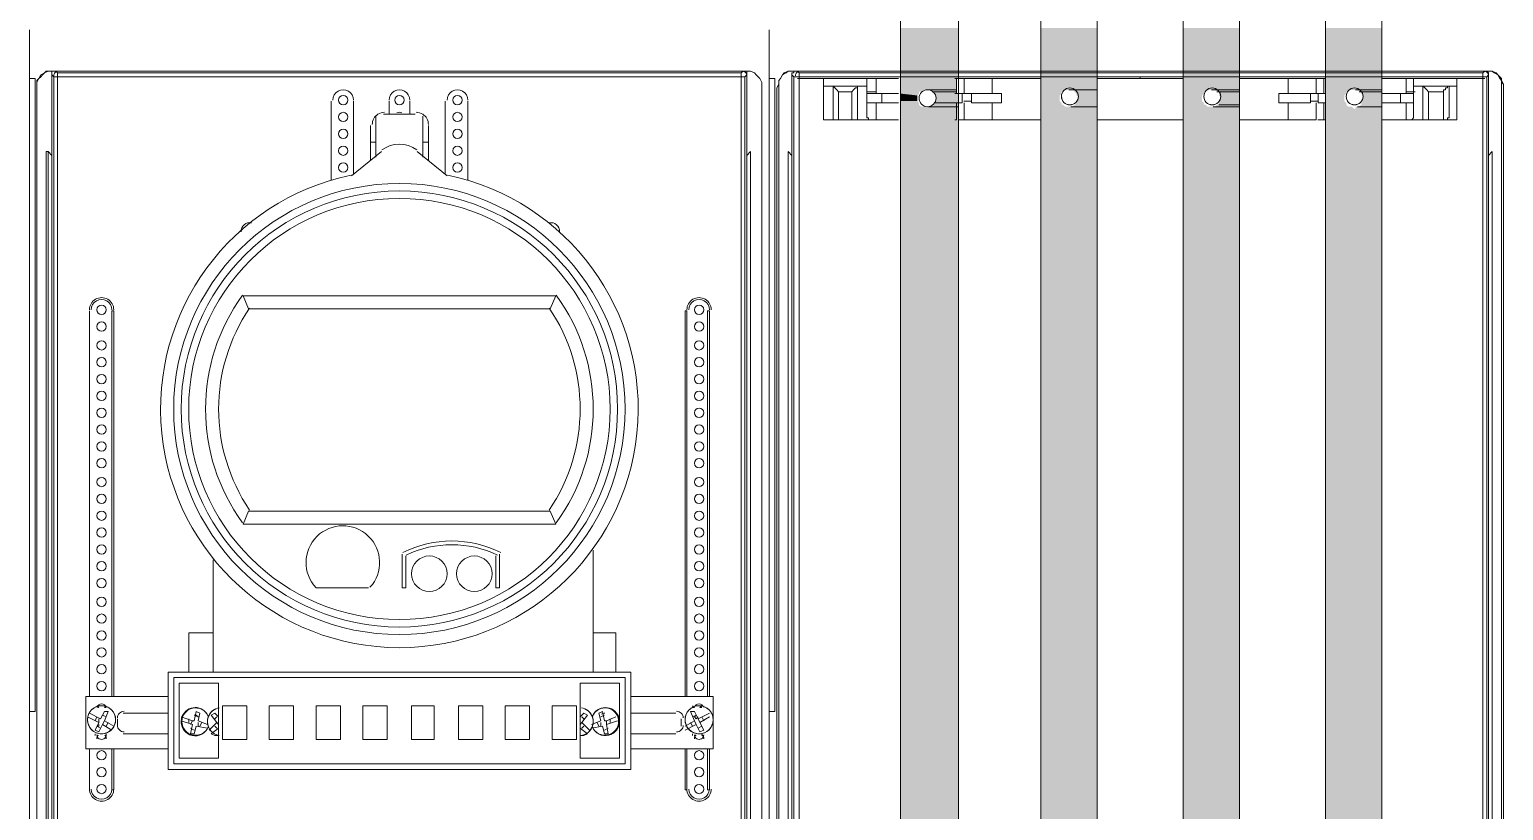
# Model space of a CAD drawing. Header units: millimetres. Extents: x -305 to 1353, y -289 to 1176.
# Drawn here: x 105.7 to 157.4, y 209.1 to 236.5 of the extents above; entities that cross this region are included whole.
import ezdxf

# ---------------------------------------------------------------- set-up
doc = ezdxf.new("R2010")
doc.units = ezdxf.units.MM
doc.header["$MEASUREMENT"] = 0
doc.layers.add('PDF3_0', color=7, linetype='Continuous')

msp = doc.modelspace()

# ---------------------------------------------------------------- linework, layer by layer
at = {"layer": 'PDF3_0', "lineweight": 5}
for points in [[(138.284, 181.371), (138.284, 247.561), (136.249, 247.561), (136.249, 181.371)], [(136.249, 247.561), (138.284, 247.561), (138.284, 181.371), (136.249, 181.371)], [(141.173, 181.436), (143.143, 181.436), (143.143, 247.561), (141.173, 247.561)], [(131.652, 184.654), (131.652, 236.53)], [(105.977, 234.494), (105.977, 234.625), (105.977, 234.691), (106.042, 234.822), (106.108, 234.888), (106.174, 234.954), (106.239, 235.019), (106.371, 235.085), (106.436, 235.085), (106.568, 235.085), (106.436, 235.085), (106.305, 235.085), (106.239, 235.019), (106.108, 234.954), (106.042, 234.822), (105.977, 234.757), (105.977, 234.625)], [(141.173, 234.822), (138.153, 234.822)], [(151.155, 234.822), (148.134, 234.822)], [(156.802, 235.085), (156.867, 235.085), (156.999, 235.085), (157.064, 235.019), (157.196, 234.954), (157.261, 234.888), (157.327, 234.822), (157.327, 234.691), (157.393, 234.625), (157.393, 234.494), (157.393, 234.625), (157.327, 234.757), (157.261, 234.822), (157.196, 234.954), (157.13, 235.019), (156.999, 235.085), (156.933, 235.085)], [(156.999, 186.23), (156.999, 186.033), (156.933, 185.836), (156.867, 185.705), (156.736, 185.573), (156.605, 185.442), (156.408, 185.376), (156.276, 185.311), (156.079, 185.311), (156.276, 185.311), (156.408, 185.376), (156.605, 185.442), (156.736, 185.573), (156.867, 185.705), (156.933, 185.836), (156.999, 186.033), (156.999, 186.23), (156.999, 232.261)], [(124.166, 227.205), (123.969, 226.746), (113.397, 226.746), (113.2, 227.205)], [(107.815, 213.153), (107.815, 226.68)], [(113.397, 219.654), (123.969, 219.654), (124.166, 219.194), (113.2, 219.194)], [(110.573, 210.592), (110.573, 214.006), (126.793, 214.006), (126.793, 210.592)], [(126.596, 213.809), (110.77, 213.809), (110.77, 210.789), (126.596, 210.789)], [(112.346, 213.612), (112.346, 210.986), (110.967, 210.986), (110.967, 213.612)], [(125.02, 210.986), (125.02, 213.612), (126.399, 213.612), (126.399, 210.986)], [(111.624, 212.43), (111.493, 212.496), (111.558, 212.496)], [(112.478, 211.642), (112.478, 212.824), (113.331, 212.824), (113.331, 211.642)], [(114.973, 212.824), (114.973, 211.642), (114.119, 211.642), (114.119, 212.824)], [(116.615, 211.642), (115.761, 211.642), (115.761, 212.824), (116.615, 212.824)], [(117.403, 212.824), (118.256, 212.824), (118.256, 211.642), (117.403, 211.642)], [(119.898, 212.824), (119.898, 211.642), (119.11, 211.642), (119.11, 212.824)], [(120.752, 211.642), (120.752, 212.824), (121.605, 212.824), (121.605, 211.642)], [(123.247, 211.642), (122.393, 211.642), (122.393, 212.824), (123.247, 212.824)], [(124.888, 212.824), (124.888, 211.642), (124.035, 211.642), (124.035, 212.824)], [(107.815, 209.87), (107.815, 211.314)]]:
    msp.add_lwpolyline(points, close=True, dxfattribs=at)
for points in [[(139.466, 181.436), (141.173, 181.436), (143.143, 181.436), (146.164, 181.436), (146.164, 247.561), (148.134, 247.561), (148.134, 181.436)], [(141.173, 181.436), (141.173, 247.561), (143.143, 247.561), (143.143, 181.436)], [(153.978, 181.962), (153.978, 181.371), (153.124, 181.371), (151.155, 181.371), (151.155, 247.561), (153.124, 247.561), (153.124, 181.371)], [(119.898, 184.654), (131.652, 184.654), (105.714, 184.654), (105.714, 236.53), (105.714, 184.654), (117.468, 184.654)], [(105.714, 212.627), (105.911, 212.627), (105.911, 234.822), (105.714, 234.822)], [(105.977, 234.494), (105.977, 184.917), (105.977, 234.691)], [(130.733, 235.085), (106.633, 235.085), (106.568, 235.085), (106.502, 235.085), (106.502, 235.019), (106.502, 234.954)], [(106.633, 186.361), (106.699, 186.493), (106.568, 186.493), (106.568, 195.555), (106.568, 234.888), (106.502, 234.954), (106.502, 232.13)], [(106.568, 235.085), (130.798, 235.085), (130.93, 235.085), (130.995, 235.085), (131.127, 235.019), (131.192, 234.954), (131.258, 234.888), (131.324, 234.822), (131.389, 234.691), (131.389, 234.625), (131.389, 234.494), (131.389, 184.917), (131.389, 234.691)], [(106.568, 234.888), (106.699, 234.888), (106.699, 201.53)], [(106.633, 235.085), (106.699, 235.019), (130.667, 235.019), (130.733, 235.085), (130.798, 235.085), (130.864, 235.085), (130.864, 235.019), (130.864, 234.954)], [(130.667, 199.56), (130.667, 234.888), (106.699, 234.888), (106.699, 235.019)], [(130.798, 234.888), (130.667, 234.888), (130.667, 235.019)], [(131.389, 234.494), (131.389, 234.625), (131.389, 234.691), (131.324, 234.822), (131.258, 234.888), (131.192, 234.954), (131.127, 235.019), (130.995, 235.085), (130.93, 235.085), (130.798, 235.085)], [(130.864, 232.13), (130.864, 234.954), (130.798, 234.888), (130.798, 199.56)], [(131.652, 212.627), (131.849, 212.627), (131.849, 234.822), (131.652, 234.822)], [(156.802, 235.085), (132.571, 235.085), (132.44, 235.085), (132.309, 235.085), (132.177, 235.019), (132.112, 234.954), (132.046, 234.822), (131.98, 234.757), (131.98, 234.625), (131.915, 234.494), (131.915, 184.917)], [(132.571, 235.085), (132.44, 235.085), (132.309, 235.085), (132.243, 235.019), (132.112, 234.954), (132.046, 234.822), (131.98, 234.757), (131.98, 234.625), (131.915, 234.494)], [(131.98, 234.691), (131.98, 184.917)], [(156.867, 234.954), (156.867, 235.019), (156.802, 235.085), (156.736, 235.085), (132.637, 235.085), (132.571, 235.085), (132.506, 235.085), (132.506, 235.019), (132.44, 235.019), (132.44, 234.954)], [(132.44, 232.13), (132.44, 234.954), (132.506, 234.888), (132.506, 199.56), (132.506, 199.363), (132.506, 199.297), (132.506, 199.035), (132.506, 198.969), (132.506, 198.903), (132.506, 198.838), (132.506, 198.772), (132.506, 195.817), (132.506, 195.752), (132.506, 195.686), (132.506, 195.62), (132.506, 195.555), (132.506, 186.493), (132.703, 186.493), (132.703, 195.555)], [(132.703, 235.019), (132.703, 234.888), (132.506, 234.888)], [(132.637, 235.085), (132.703, 235.019), (156.67, 235.019), (156.736, 235.085)], [(132.637, 234.822), (136.183, 234.822), (135.855, 234.822), (135.789, 234.822), (135.723, 234.822), (135.658, 234.822), (135.592, 234.822), (135.461, 234.822), (135.395, 234.822), (135.264, 234.822), (135.067, 234.822), (135.067, 234.56), (135.067, 233.443), (135.132, 233.443), (135.132, 233.378), (135.198, 233.378), (135.264, 233.378), (135.329, 233.378), (135.395, 233.378), (134.541, 233.378), (134.607, 233.378), (134.673, 233.378), (134.738, 233.378), (134.738, 233.443), (134.738, 234.56), (134.738, 234.494), (134.673, 234.494), (134.607, 234.428), (134.541, 234.363), (134.082, 234.363)], [(156.67, 199.56), (156.67, 234.888), (132.703, 234.888), (132.703, 199.56)], [(133.556, 234.822), (133.556, 234.56), (133.556, 233.378), (134.082, 233.378), (134.016, 233.378), (133.95, 233.378), (133.885, 233.378), (133.885, 233.443), (133.885, 234.56), (133.95, 234.494), (134.016, 234.428), (134.082, 234.363), (134.082, 233.378), (134.541, 233.378), (134.541, 234.363)], [(135.067, 234.297), (135.592, 234.297), (136.183, 234.297), (135.395, 234.297), (135.395, 234.822)], [(138.153, 233.969), (138.415, 233.969), (138.415, 234.297), (138.153, 234.297), (138.218, 234.297), (138.218, 234.822)], [(138.481, 234.822), (138.481, 234.297), (139.466, 234.297), (139.794, 234.297), (138.744, 234.297), (138.744, 233.969), (139.794, 233.969), (139.794, 234.297)], [(139.466, 234.822), (139.466, 234.297)], [(145.507, 234.822), (145.573, 234.822), (145.639, 234.822), (145.704, 234.822), (145.77, 234.822), (146.164, 234.822), (143.143, 234.822), (143.603, 234.822), (143.669, 234.822), (143.734, 234.822), (143.8, 234.822), (143.866, 234.822)], [(144.654, 234.822), (144.654, 234.888)], [(149.513, 234.297), (149.513, 233.969), (150.629, 233.969), (150.629, 234.297), (149.513, 234.297), (149.841, 234.297), (150.826, 234.297), (150.826, 234.822)], [(149.841, 234.822), (149.841, 234.297)], [(151.089, 234.822), (151.089, 234.297), (151.155, 234.297), (150.892, 234.297), (150.892, 233.969), (151.155, 233.969)], [(153.978, 234.822), (153.978, 234.297), (153.124, 234.297), (153.781, 234.297)], [(156.736, 234.822), (153.124, 234.822), (153.518, 234.822), (153.584, 234.822), (153.65, 234.822), (153.715, 234.822), (153.781, 234.822), (153.847, 234.822), (153.978, 234.822), (154.109, 234.822), (154.241, 234.822), (154.241, 234.56), (154.241, 233.443), (154.175, 233.378), (154.109, 233.378), (154.044, 233.378), (153.978, 233.378), (154.766, 233.378), (154.7, 233.378), (154.635, 233.378), (154.569, 233.378), (154.569, 233.443), (154.569, 234.56), (154.635, 234.494), (154.7, 234.428), (154.766, 234.363), (155.291, 234.363), (155.291, 234.428), (155.357, 234.428), (155.357, 234.494), (155.423, 234.494), (155.423, 234.56), (155.488, 234.56), (155.488, 233.443), (155.423, 233.443), (155.423, 233.378), (155.357, 233.378), (155.291, 233.378), (155.751, 233.378), (155.751, 234.56), (155.751, 234.822)], [(156.67, 195.555), (156.67, 186.493), (156.802, 186.493), (156.802, 195.555), (156.802, 195.62), (156.802, 195.686), (156.802, 195.752), (156.802, 195.817), (156.736, 195.817), (156.67, 195.817), (156.539, 195.817), (156.802, 195.817), (156.802, 198.772), (156.802, 198.838), (156.802, 198.903), (156.802, 198.969), (156.802, 199.035), (156.802, 199.297), (156.867, 199.363), (156.867, 199.56), (156.802, 199.56), (156.802, 234.888), (156.867, 234.954), (156.867, 232.13)], [(156.802, 234.888), (156.67, 234.888), (156.67, 235.019)], [(157.327, 234.691), (157.327, 184.917)], [(131.915, 234.494), (131.915, 234.494)], [(135.067, 234.56), (135.001, 234.56), (134.935, 234.56), (134.804, 234.56), (134.673, 234.56), (134.476, 234.56), (134.344, 234.56), (134.147, 234.56), (134.016, 234.56), (133.885, 234.56), (133.753, 234.56), (133.622, 234.56), (133.556, 234.56)], [(135.592, 234.297), (135.592, 233.969), (135.067, 233.969)], [(154.241, 234.297), (153.781, 234.297), (153.781, 233.969), (154.241, 233.969)], [(155.751, 234.56), (155.685, 234.56), (155.62, 234.56), (155.488, 234.56), (155.357, 234.56), (155.16, 234.56), (155.029, 234.56), (154.832, 234.56), (154.7, 234.56), (154.569, 234.56), (154.438, 234.56), (154.306, 234.56), (154.241, 234.56)], [(155.291, 234.363), (155.291, 233.378), (154.766, 233.378), (154.766, 234.363)], [(157.393, 234.494), (157.393, 184.917)], [(116.286, 234.034), (116.286, 231.276)], [(117.074, 231.473), (117.074, 234.034)], [(118.322, 234.034), (118.322, 233.575)], [(119.044, 233.575), (119.044, 234.034)], [(120.292, 234.034), (120.292, 231.473)], [(121.08, 231.276), (121.08, 234.034)], [(136.183, 233.378), (135.395, 233.378), (135.395, 233.969)], [(135.592, 233.969), (136.183, 233.969)], [(138.218, 233.969), (138.218, 233.378), (138.153, 233.378)], [(139.466, 233.969), (139.466, 233.378), (138.481, 233.378), (138.481, 233.969)], [(149.841, 233.969), (149.841, 233.378), (150.826, 233.378), (150.826, 233.969)], [(153.124, 233.969), (153.781, 233.969)], [(153.978, 233.969), (153.978, 233.378), (153.124, 233.378)], [(117.665, 233.181), (117.665, 232.59)], [(117.862, 233.509), (117.862, 232.59)], [(118.125, 233.575), (119.241, 233.575)], [(118.716, 233.575), (118.65, 233.575)], [(119.504, 233.509), (119.504, 232.59)], [(119.701, 233.181), (119.701, 232.59)], [(139.466, 233.378), (141.173, 233.378)], [(143.143, 233.378), (146.164, 233.378)], [(148.134, 233.378), (149.841, 233.378)], [(117.862, 232.064), (117.862, 232.59), (117.665, 232.59), (117.665, 231.933)], [(119.701, 231.933), (119.701, 232.59), (119.504, 232.59), (119.504, 232.064)], [(130.995, 232.261), (130.995, 186.23), (130.995, 186.033), (130.93, 185.836), (130.864, 185.705), (130.733, 185.573), (130.601, 185.442), (130.47, 185.376), (130.273, 185.311), (130.076, 185.311), (107.29, 185.311), (107.093, 185.311), (106.896, 185.376), (106.765, 185.442), (106.633, 185.573), (106.502, 185.705), (106.436, 185.836), (106.371, 186.033), (106.305, 186.23), (106.371, 186.23)], [(106.371, 232.261), (106.305, 232.261), (106.305, 186.23)], [(106.502, 186.23), (106.502, 232.13), (106.371, 232.261), (106.371, 186.23)], [(106.502, 232.13), (106.502, 232.13)], [(117.009, 231.408), (118.059, 232.261)], [(119.307, 232.261), (120.358, 231.408)], [(130.995, 186.23), (130.995, 232.261), (130.864, 232.13), (130.864, 186.23)], [(130.864, 232.13), (130.864, 232.13)], [(156.999, 232.261), (156.867, 232.13), (156.867, 186.23), (156.867, 186.099), (156.802, 185.902), (156.736, 185.77), (156.605, 185.639), (156.539, 185.573), (156.342, 185.508), (156.211, 185.442), (156.079, 185.442), (133.294, 185.442), (133.097, 185.442), (132.965, 185.508), (132.834, 185.573), (132.703, 185.639), (132.571, 185.77), (132.506, 185.902), (132.506, 186.099), (132.44, 186.23), (132.44, 232.13), (132.309, 232.261), (132.309, 186.23), (132.309, 232.261)], [(132.309, 232.261), (132.309, 232.261)], [(132.44, 232.13), (132.44, 232.13)], [(108.603, 213.153), (108.603, 226.68), (108.669, 226.68), (108.669, 213.153)], [(128.763, 213.153), (128.763, 226.68), (128.697, 226.68), (128.697, 213.153)], [(129.485, 213.153), (129.485, 226.68), (129.551, 226.68), (129.551, 213.153)], [(118.913, 218.078), (118.913, 216.961), (118.782, 216.961), (118.782, 218.143)], [(122.196, 218.143), (122.196, 216.961), (122.065, 216.961), (122.065, 218.078)], [(125.479, 218.275), (125.479, 214.006)], [(112.149, 214.006), (112.149, 217.946)], [(112.149, 215.385), (111.296, 215.385), (111.296, 214.006)], [(125.479, 215.385), (126.267, 215.385), (126.267, 214.006)], [(110.573, 213.153), (107.684, 213.153), (107.684, 211.314), (110.573, 211.314)], [(126.793, 211.314), (129.682, 211.314), (129.682, 213.153), (126.793, 213.153)], [(108.603, 211.971), (108.275, 212.168), (108.144, 211.905), (108.012, 211.971), (108.144, 212.233), (107.75, 212.43)], [(108.669, 212.102), (108.341, 212.299), (108.472, 212.627), (108.341, 212.627), (108.209, 212.365), (107.815, 212.562)], [(108.012, 212.299), (108.078, 212.43)], [(108.406, 212.43), (108.275, 212.496)], [(110.573, 212.562), (108.997, 212.562)], [(111.033, 212.43), (111.427, 212.299), (111.493, 212.299), (111.558, 212.627), (111.69, 212.562), (111.624, 212.299), (111.952, 212.168)], [(112.346, 212.43), (112.215, 212.562), (112.084, 212.496), (112.281, 212.233), (112.018, 211.971)], [(112.281, 212.43), (112.215, 212.365)], [(125.02, 212.43), (125.151, 212.562), (125.282, 212.496), (125.085, 212.233), (125.348, 211.971)], [(125.151, 212.365), (125.085, 212.43)], [(126.267, 212.43), (125.939, 212.299), (125.873, 212.299), (125.808, 212.627), (125.676, 212.562), (125.742, 212.299), (125.414, 212.168)], [(125.873, 212.496), (125.742, 212.43)], [(128.369, 212.562), (126.793, 212.562)], [(128.697, 212.102), (129.025, 212.299), (128.894, 212.627), (129.025, 212.627), (129.157, 212.365), (129.551, 212.562)], [(128.697, 211.971), (129.091, 212.168), (129.222, 211.905), (129.354, 211.971), (129.222, 212.233), (129.551, 212.43)], [(128.96, 212.759), (129.025, 212.759), (128.96, 212.824)], [(129.025, 212.43), (129.091, 212.496), (128.96, 212.43)], [(129.157, 212.43), (129.091, 212.365), (129.025, 212.43), (129.091, 212.496)], [(129.025, 212.43), (129.025, 212.43)], [(129.288, 212.824), (129.222, 212.759), (129.288, 212.759)], [(129.288, 212.43), (129.354, 212.299)], [(108.144, 212.102), (108.078, 212.102), (108.144, 212.102), (108.144, 212.168)], [(108.078, 212.102), (108.209, 212.036)], [(108.144, 212.365), (108.144, 212.233)], [(108.144, 212.233), (108.144, 212.233)], [(108.144, 212.168), (108.144, 212.168)], [(108.144, 212.102), (108.144, 212.102)], [(108.275, 212.168), (108.341, 212.299)], [(108.275, 212.168), (108.275, 212.168)], [(108.341, 212.299), (108.341, 212.299)], [(108.472, 212.233), (108.406, 212.102)], [(108.8, 212.365), (108.8, 212.102)], [(111.296, 212.233), (111.296, 212.365)], [(111.427, 212.299), (111.361, 212.168)], [(111.361, 212.036), (111.493, 211.971)], [(111.558, 212.102), (111.558, 212.102)], [(111.624, 212.299), (111.624, 212.299)], [(111.624, 212.102), (111.624, 212.233)], [(111.755, 212.233), (111.69, 212.102)], [(112.346, 212.036), (112.084, 211.839), (112.215, 211.774), (112.346, 211.774)], [(112.281, 212.036), (112.215, 212.102)], [(112.281, 212.233), (112.346, 212.168)], [(125.02, 212.168), (125.085, 212.233)], [(125.02, 212.036), (125.282, 211.839), (125.151, 211.774), (125.02, 211.774)], [(125.085, 212.233), (125.085, 212.233)], [(125.151, 212.102), (125.085, 212.036)], [(126.333, 212.299), (125.939, 212.168), (126.005, 211.839), (125.873, 211.839), (125.808, 212.102), (125.414, 212.036)], [(125.676, 212.102), (125.611, 212.233)], [(125.742, 212.233), (125.742, 212.102)], [(125.808, 212.102), (125.808, 212.102)], [(125.873, 211.971), (126.005, 212.036)], [(125.939, 212.168), (125.939, 212.299)], [(125.939, 212.168), (125.939, 212.168)], [(126.07, 212.365), (126.07, 212.233)], [(128.566, 212.102), (128.566, 212.365)], [(128.96, 212.102), (128.894, 212.233)], [(129.025, 212.299), (129.025, 212.299)], [(129.025, 212.299), (129.091, 212.168)], [(129.091, 212.168), (129.091, 212.168)], [(129.157, 212.365), (129.157, 212.365)], [(129.222, 212.233), (129.157, 212.365)], [(129.157, 212.036), (129.288, 212.102)], [(108.012, 211.839), (108.012, 211.774)], [(108.406, 211.774), (108.406, 211.839)], [(108.997, 211.839), (110.573, 211.839)], [(126.793, 211.839), (128.369, 211.839)], [(128.96, 211.839), (128.96, 211.774)], [(129.288, 211.774), (129.288, 211.839)], [(108.603, 211.314), (108.603, 209.87), (108.669, 209.87), (108.669, 211.314)], [(128.763, 211.314), (128.763, 209.87), (128.697, 209.87), (128.697, 211.314)], [(129.551, 211.314), (129.551, 209.87), (129.485, 209.87), (129.485, 211.314)]]:
    msp.add_lwpolyline(points, dxfattribs=at)
for points in [[(136.905, 234.133, 0.414167), (137.201, 233.837, 0.414167), (137.496, 234.133)], [(141.896, 234.199, 0.414167), (142.191, 233.903, 0.414167), (142.487, 234.199)], [(146.886, 234.199, 0.414167), (147.182, 233.903, 0.414167), (147.477, 234.199)], [(151.877, 234.199, 0.414167), (152.172, 233.903, 0.414167), (152.468, 234.199)], [(118.158, 233.64, 0.140594), (117.932, 233.576, 0.258799), (117.731, 233.214)], [(119.701, 233.214, 0.258753), (119.5, 233.576, 0.140404), (119.274, 233.64)], [(150.88, 233.379, 0.00257), (151.155, 233.378), (151.089, 233.378), (151.089, 233.969)], [(117.6, 216.961), (115.761, 216.961, -2.291218), (117.652, 216.977)], [(108.649, 212.054, 0.072957), (108.712, 212.183, 0.86362), (107.835, 212.61, 0.072957), (107.773, 212.481, 0.86362), (108.649, 212.054)], [(108.078, 212.824), (108.144, 212.759), (108.084, 212.768, -0.768935), (108.406, 212.759), (108.341, 212.759), (108.406, 212.824)], [(111.035, 212.314, -0.07325), (111.07, 212.453, -0.671252), (111.978, 212.461, 4.846854), (111.981, 212.08, -0.863665), (111.033, 212.299), (111.427, 212.168), (111.361, 211.839), (111.493, 211.839), (111.558, 212.102), (111.952, 212.036)], [(112.37, 211.78, -0.179017), (112.071, 211.945, -0.589021), (112.369, 212.753, 0.539876), (112.029, 212.003, 0.073301), (112.122, 211.894)], [(125.31, 211.894, 0.073301), (125.403, 212.003, 0.540092), (125.062, 212.753, -0.589122), (125.36, 211.945, -0.179301), (125.061, 211.779)], [(129.659, 212.481, 0.072957), (129.596, 212.61, 0.863582), (128.72, 212.183, 0.073266), (128.783, 212.054, 0.86362), (129.659, 212.481)], [(108.079, 211.659, -0.250139), (108.128, 211.793, 0.179636), (108.079, 211.69)], [(108.406, 211.69, 0.179636), (108.357, 211.793, -0.250139), (108.406, 211.659)], [(129.026, 211.69, -0.179543), (129.085, 211.802, 0.250139), (129.026, 211.659)], [(129.353, 211.659, 0.250139), (129.294, 211.802, -0.179358), (129.353, 211.69)]]:
    msp.add_lwpolyline(points, format="xyb", dxfattribs=at)
at = {"layer": 'PDF3_0', "color": 31, "lineweight": 0, "true_color": 0xfdcc66}
for points in [[(138.218, 234.428), (137.168, 234.428), (138.218, 234.428)], [(138.218, 234.428), (137.168, 234.428), (138.218, 234.428)], [(138.218, 234.428), (137.233, 234.428), (138.218, 234.428)], [(138.218, 234.428), (137.233, 234.428), (138.218, 234.428)], [(138.218, 234.363), (137.365, 234.363), (138.218, 234.363)], [(138.218, 234.363), (137.365, 234.363), (138.218, 234.363)], [(143.143, 234.428), (142.158, 234.428), (143.143, 234.428)], [(143.143, 234.428), (142.224, 234.428), (143.143, 234.428)], [(148.134, 234.428), (147.149, 234.428), (148.134, 234.428)], [(148.134, 234.428), (147.215, 234.428), (148.134, 234.428)], [(148.134, 234.363), (147.346, 234.363), (148.134, 234.363)], [(153.124, 234.428), (152.205, 234.428), (153.124, 234.428)], [(153.124, 234.363), (152.337, 234.363), (153.124, 234.363)], [(138.218, 233.837), (137.233, 233.837), (138.218, 233.837)], [(138.284, 233.837), (137.233, 233.837), (138.284, 233.837)], [(138.218, 233.837), (137.299, 233.837), (138.218, 233.837)], [(138.284, 233.837), (137.299, 233.837), (138.284, 233.837)], [(138.218, 233.837), (137.365, 233.837), (138.218, 233.837)], [(138.284, 233.837), (137.365, 233.837), (138.284, 233.837)], [(138.218, 233.969), (137.43, 233.969), (138.218, 233.969)], [(143.143, 233.837), (142.224, 233.837), (143.143, 233.837)], [(143.143, 233.837), (142.29, 233.837), (143.143, 233.837)], [(148.134, 233.837), (147.215, 233.837), (148.134, 233.837)], [(148.134, 233.837), (147.28, 233.837), (148.134, 233.837)], [(148.134, 233.903), (147.412, 233.903), (148.134, 233.903)], [(153.124, 233.837), (152.271, 233.837), (153.124, 233.837)], [(153.124, 233.837), (152.337, 233.837), (153.124, 233.837)]]:
    msp.add_lwpolyline(points, dxfattribs=at)
at = {"layer": 'PDF3_0', "lineweight": 5}
msp.add_lwpolyline([(125.45, 212.08, 0.863597), (126.396, 212.314, 0.073242), (126.362, 212.453, 0.670836), (125.45, 212.453, -4.93259)], format="xyb", close=True, dxfattribs=at)
for centre, radius in [((116.713, 234.067), 0.164), ((116.713, 234.067), 0.164), ((118.683, 234.067), 0.164), ((118.683, 234.067), 0.164), ((120.719, 234.067), 0.164), ((120.719, 234.067), 0.164), ((137.201, 234.133), 0.296), ((142.191, 234.198), 0.296), ((147.182, 234.198), 0.296), ((152.172, 234.198), 0.296), ((116.713, 233.476), 0.164), ((116.713, 233.476), 0.164), ((120.719, 233.476), 0.164), ((120.719, 233.476), 0.164), ((116.713, 232.885), 0.164), ((116.713, 232.885), 0.164), ((120.719, 232.885), 0.164), ((120.719, 232.885), 0.164), ((116.713, 232.294), 0.164), ((116.713, 232.294), 0.164), ((120.719, 232.294), 0.164), ((120.719, 232.294), 0.164), ((116.713, 231.703), 0.164), ((116.713, 231.703), 0.164), ((120.719, 231.703), 0.164), ((120.719, 231.703), 0.164), ((118.683, 223.232), 7.913), ((118.683, 223.232), 7.65), ((118.683, 223.232), 7.387), ((108.242, 226.713), 0.164), ((108.242, 226.713), 0.164), ((129.189, 226.713), 0.164), ((129.189, 226.713), 0.164), ((108.242, 226.122), 0.164), ((108.242, 226.122), 0.164), ((129.189, 226.122), 0.164), ((129.189, 226.122), 0.164), ((108.242, 225.465), 0.164), ((108.242, 225.465), 0.164), ((129.189, 225.465), 0.164), ((129.189, 225.465), 0.164), ((108.242, 224.874), 0.164), ((108.242, 224.874), 0.164), ((129.189, 224.874), 0.164), ((129.189, 224.874), 0.164), ((108.242, 224.283), 0.164), ((108.242, 224.283), 0.164), ((129.189, 224.283), 0.164), ((129.189, 224.283), 0.164), ((108.242, 223.692), 0.164), ((108.242, 223.692), 0.164), ((129.189, 223.692), 0.164), ((129.189, 223.692), 0.164), ((108.242, 223.101), 0.164), ((108.242, 223.101), 0.164), ((129.189, 223.101), 0.164), ((129.189, 223.101), 0.164), ((108.242, 222.51), 0.164), ((108.242, 222.51), 0.164), ((129.189, 222.51), 0.164), ((129.189, 222.51), 0.164), ((108.242, 221.919), 0.164), ((108.242, 221.919), 0.164), ((129.189, 221.919), 0.164), ((129.189, 221.919), 0.164), ((108.242, 221.328), 0.164), ((108.242, 221.328), 0.164), ((129.189, 221.328), 0.164), ((129.189, 221.328), 0.164), ((108.242, 220.671), 0.164), ((108.242, 220.671), 0.164), ((129.189, 220.671), 0.164), ((129.189, 220.671), 0.164), ((108.242, 220.081), 0.164), ((108.242, 220.081), 0.164), ((129.189, 220.081), 0.164), ((129.189, 220.081), 0.164), ((108.242, 219.49), 0.164), ((108.242, 219.49), 0.164), ((129.189, 219.49), 0.164), ((129.189, 219.49), 0.164), ((108.242, 218.899), 0.164), ((108.242, 218.899), 0.164), ((129.189, 218.899), 0.164), ((129.189, 218.899), 0.164), ((108.242, 218.308), 0.164), ((108.242, 218.308), 0.164), ((129.189, 218.308), 0.164), ((129.189, 218.308), 0.164), ((108.242, 217.717), 0.164), ((108.242, 217.717), 0.164), ((119.734, 217.454), 0.624), ((121.31, 217.454), 0.624), ((129.189, 217.717), 0.164), ((129.189, 217.717), 0.164), ((108.242, 217.126), 0.164), ((108.242, 217.126), 0.164), ((129.189, 217.126), 0.164), ((129.189, 217.126), 0.164), ((108.242, 216.469), 0.164), ((108.242, 216.469), 0.164), ((129.189, 216.469), 0.164), ((129.189, 216.469), 0.164), ((108.242, 215.878), 0.164), ((108.242, 215.878), 0.164), ((129.189, 215.878), 0.164), ((129.189, 215.878), 0.164), ((108.242, 215.287), 0.164), ((108.242, 215.287), 0.164), ((129.189, 215.287), 0.164), ((129.189, 215.287), 0.164), ((108.242, 214.696), 0.164), ((108.242, 214.696), 0.164), ((129.189, 214.696), 0.164), ((129.189, 214.696), 0.164), ((108.242, 214.105), 0.164), ((108.242, 214.105), 0.164), ((129.189, 214.105), 0.164), ((129.189, 214.105), 0.164), ((108.242, 213.514), 0.164), ((108.242, 213.514), 0.164), ((129.189, 213.514), 0.164), ((129.189, 213.514), 0.164), ((108.242, 212.332), 0.493), ((129.19, 212.332), 0.493), ((108.242, 211.084), 0.164), ((108.242, 211.084), 0.164), ((129.189, 211.084), 0.164), ((129.189, 211.084), 0.164), ((108.242, 210.493), 0.164), ((108.242, 210.493), 0.164), ((129.189, 210.493), 0.164), ((129.189, 210.493), 0.164), ((108.242, 209.902), 0.164), ((108.242, 209.902), 0.164), ((129.189, 209.902), 0.164), ((129.189, 209.902), 0.164)]:
    msp.add_circle(centre, radius, dxfattribs=at)
for centre, radius, start, end in [((106.732, 234.921), 0.164, 89.9915, 180.0085), ((130.7, 234.921), 0.164, 359.9915, 90.0085), ((132.735, 234.921), 0.164, 89.9915, 180.0085), ((156.703, 234.921), 0.164, 359.9915, 90.0085), ((116.713, 234.067), 0.361, 0.0024, 180.0058), ((118.683, 234.067), 0.361, 0.0024, 180.0058), ((120.719, 234.067), 0.361, 0.0024, 180.0058), ((135.295, 217.483), 16.88, 89.7426, 90.7597), ((138.312, 266.555), 32.258, 269.928, 270.4385), ((138.509, 266.555), 32.258, 269.928, 270.4385), ((150.851, 262.254), 27.957, 269.5222, 270.1113), ((151.113, 262.254), 27.957, 269.5222, 270.1113), ((154.074, 216.833), 17.529, 89.2592, 90.2386), ((118.683, 233.476), 0.164, 59.0046, 120.9954), ((138.515, 263.511), 29.476, 269.9076, 270.4618), ((150.858, 263.511), 29.476, 269.5382, 270.0924), ((138.312, 265.635), 32.258, 269.928, 270.4385), ((118.683, 231.506), 1.018, 53.1734, 126.8327), ((118.683, 223.232), 8.372, 101.6785, 78.3215), ((113.43, 229.47), 0.296, 75.9723, 184.5082), ((124.002, 229.471), 0.295, 355.4813, 104.0707), ((108.242, 226.713), 0.427, 359.9996, 180.0017), ((108.242, 226.713), 0.361, 0.0024, 180.0058), ((118.683, 223.232), 6.796, 143.9698, 216.0302), ((118.683, 223.232), 6.796, 323.9698, 36.0302), ((129.19, 226.713), 0.427, 359.9996, 180.0017), ((129.19, 226.713), 0.361, 0.0024, 180.0058), ((118.683, 223.232), 6.337, 146.0079, 213.9921), ((118.683, 223.232), 6.337, 326.0079, 33.9921), ((120.522, 214.761), 3.842, 63.5234, 116.481), ((120.522, 214.762), 3.71, 64.472, 115.5327), ((109.03, 212.398), 0.23, 89.9999, 180.0001), ((125.906, 212.267), 0.295, 93.1653, 118.0508), ((128.402, 212.398), 0.23, 359.9999, 90.0001), ((129.189, 212.726), 0.164, 14.8918, 165.1082), ((109.03, 212.135), 0.23, 179.9999, 270.0001), ((128.402, 212.135), 0.23, 269.9999, 0.0001), ((108.242, 211.807), 0.164, 179.9915, 0.0085), ((129.189, 211.807), 0.164, 179.9915, 0.0085), ((108.242, 209.902), 0.427, 179.9983, 0.0017), ((108.242, 209.902), 0.361, 179.9942, 0.0058), ((129.189, 209.902), 0.427, 179.9983, 0.0017), ((129.189, 209.902), 0.361, 179.9942, 0.0058)]:
    msp.add_arc(centre, radius, start, end, dxfattribs=at)
at = {"layer": 'PDF3_0', "color": 31, "true_color": 0xfdcc66, "transparency": 33554559}
for points in [[(138.284, 236.595), (136.249, 236.595), (138.284, 235.085)], [(136.249, 236.595), (138.284, 235.085), (136.249, 235.085)], [(143.143, 236.595), (141.173, 236.595), (143.143, 235.085)], [(141.173, 236.595), (143.143, 235.085), (141.173, 235.085)], [(148.134, 236.595), (146.164, 236.595), (148.134, 235.085)], [(146.164, 236.595), (148.134, 235.085), (146.164, 235.085)], [(153.124, 236.595), (151.155, 236.595), (153.124, 235.085)], [(151.155, 236.595), (153.124, 235.085), (151.155, 235.085)], [(138.284, 235.085), (136.249, 235.085), (138.284, 235.019)], [(136.249, 235.085), (138.284, 235.019), (136.249, 235.019)], [(138.284, 235.019), (136.249, 235.019), (138.284, 234.888)], [(136.249, 235.019), (138.284, 234.888), (136.249, 234.888)], [(136.249, 234.888), (138.153, 234.822), (136.249, 234.822)], [(138.284, 234.888), (136.249, 234.888), (138.284, 234.822)], [(136.249, 234.888), (138.284, 234.822), (136.249, 234.822)], [(138.218, 234.822), (136.249, 234.822), (138.218, 234.428)], [(136.249, 234.822), (138.218, 234.428), (136.249, 234.428)], [(138.218, 234.822), (136.249, 234.822), (138.218, 234.428)], [(136.249, 234.822), (138.218, 234.428), (136.249, 234.428)], [(143.143, 235.085), (141.173, 235.085), (143.143, 235.019)], [(141.173, 235.085), (143.143, 235.019), (141.173, 235.019)], [(143.143, 235.019), (141.173, 235.019), (143.143, 234.888)], [(141.173, 235.019), (143.143, 234.888), (141.173, 234.888)], [(143.143, 234.888), (141.173, 234.888), (143.143, 234.428)], [(141.173, 234.888), (143.143, 234.428), (141.173, 234.428)], [(148.134, 235.085), (146.164, 235.085), (148.134, 235.019)], [(146.164, 235.085), (148.134, 235.019), (146.164, 235.019)], [(148.134, 235.019), (146.164, 235.019), (148.134, 234.888)], [(146.164, 235.019), (148.134, 234.888), (146.164, 234.888)], [(148.134, 234.888), (146.164, 234.888), (148.134, 234.428)], [(146.164, 234.888), (148.134, 234.428), (146.164, 234.428)], [(153.124, 235.085), (151.155, 235.085), (153.124, 235.019)], [(151.155, 235.085), (153.124, 235.019), (151.155, 235.019)], [(153.124, 235.019), (151.155, 235.019), (153.124, 234.888)], [(151.155, 235.019), (153.124, 234.888), (151.155, 234.888)], [(153.124, 234.888), (151.155, 234.888), (153.124, 234.428)], [(151.155, 234.888), (153.124, 234.428), (151.155, 234.428)], [(136.249, 234.428), (137.102, 234.428), (137.102, 234.428)], [(137.102, 234.428), (137.102, 234.428), (136.249, 234.428)], [(137.036, 234.428), (137.036, 234.428), (136.249, 234.428)], [(137.036, 234.428), (136.249, 234.428), (137.102, 234.428)], [(137.036, 234.428), (136.249, 234.428), (136.971, 234.363)], [(136.249, 234.428), (136.971, 234.363), (136.249, 234.363)], [(136.249, 234.428), (137.102, 234.428), (137.102, 234.428)], [(137.102, 234.428), (137.102, 234.428), (136.249, 234.428)], [(137.036, 234.428), (137.036, 234.428), (136.249, 234.428)], [(137.036, 234.428), (136.249, 234.428), (137.102, 234.428)], [(137.036, 234.428), (136.249, 234.428), (136.971, 234.363)], [(136.249, 234.428), (136.971, 234.363), (136.249, 234.363)], [(136.905, 234.363), (136.905, 234.363), (136.249, 234.363)], [(136.905, 234.363), (136.249, 234.363), (136.971, 234.363)], [(136.905, 234.363), (136.249, 234.363), (136.905, 234.297)], [(136.249, 234.363), (136.905, 234.297), (136.249, 234.297)], [(136.905, 234.363), (136.905, 234.363), (136.249, 234.363)], [(136.905, 234.363), (136.249, 234.363), (136.971, 234.363)], [(136.905, 234.363), (136.249, 234.363), (136.905, 234.297)], [(136.249, 234.363), (136.905, 234.297), (136.249, 234.297)], [(136.905, 234.297), (136.249, 234.297), (136.839, 234.231)], [(136.249, 234.297), (136.839, 234.231), (136.249, 234.231)], [(136.905, 234.297), (136.249, 234.297), (136.839, 234.231)], [(136.249, 234.297), (136.839, 234.231), (136.249, 234.231)], [(136.839, 234.231), (136.249, 234.231), (136.839, 234.166)], [(136.249, 234.231), (136.839, 234.166), (136.249, 234.166)], [(136.839, 234.231), (136.249, 234.231), (136.839, 234.166)], [(136.249, 234.231), (136.839, 234.166), (136.249, 234.166)], [(136.839, 234.166), (136.249, 234.166), (136.839, 234.1)], [(136.249, 234.166), (136.839, 234.1), (136.249, 234.1)], [(136.839, 234.166), (136.249, 234.166), (136.839, 234.1)], [(136.249, 234.166), (136.839, 234.1), (136.249, 234.1)], [(137.168, 234.428), (138.218, 234.428), (137.233, 234.428)], [(137.168, 234.428), (138.218, 234.428), (137.233, 234.428)], [(137.233, 234.428), (138.218, 234.428), (137.299, 234.428)], [(137.233, 234.428), (138.218, 234.428), (137.299, 234.428)], [(138.218, 234.428), (137.299, 234.428), (138.218, 234.363)], [(137.299, 234.428), (138.218, 234.363), (137.365, 234.363)], [(138.218, 234.428), (137.299, 234.428), (138.218, 234.363)], [(137.299, 234.428), (138.218, 234.363), (137.365, 234.363)], [(137.365, 234.363), (138.218, 234.363), (137.43, 234.363)], [(137.365, 234.363), (138.218, 234.363), (137.43, 234.363)], [(138.218, 234.363), (137.43, 234.363), (138.218, 234.297)], [(137.43, 234.363), (138.218, 234.297), (137.43, 234.297)], [(138.218, 234.363), (137.43, 234.363), (138.218, 234.297)], [(137.43, 234.363), (138.218, 234.297), (137.43, 234.297)], [(137.43, 234.297), (138.218, 234.297), (138.218, 234.297)], [(138.218, 234.297), (138.218, 234.297), (137.43, 234.297)], [(138.218, 234.297), (137.43, 234.297), (138.218, 234.231)], [(137.43, 234.297), (138.218, 234.231), (137.496, 234.231)], [(137.43, 234.297), (138.218, 234.297), (138.218, 234.297)], [(138.218, 234.297), (138.218, 234.297), (137.43, 234.297)], [(138.284, 234.297), (137.43, 234.297), (138.284, 234.231)], [(137.43, 234.297), (138.284, 234.231), (137.496, 234.231)], [(138.218, 234.231), (137.496, 234.231), (138.218, 234.166)], [(137.496, 234.231), (138.218, 234.166), (137.496, 234.166)], [(138.284, 234.231), (137.496, 234.231), (138.284, 234.166)], [(137.496, 234.231), (138.284, 234.166), (137.496, 234.166)], [(138.218, 234.166), (137.496, 234.166), (138.218, 234.1)], [(137.496, 234.166), (138.218, 234.1), (137.496, 234.1)], [(138.284, 234.166), (137.496, 234.166), (138.284, 234.1)], [(137.496, 234.166), (138.284, 234.1), (137.496, 234.1)], [(142.027, 234.428), (142.027, 234.428), (141.173, 234.428)], [(142.027, 234.428), (141.173, 234.428), (142.093, 234.428)], [(141.173, 234.428), (142.027, 234.428), (142.027, 234.428)], [(142.027, 234.428), (142.027, 234.428), (141.173, 234.428)], [(142.027, 234.428), (141.173, 234.428), (141.961, 234.363)], [(141.173, 234.428), (141.961, 234.363), (141.173, 234.363)], [(141.896, 234.363), (141.896, 234.363), (141.173, 234.363)], [(141.896, 234.363), (141.173, 234.363), (141.961, 234.363)], [(141.896, 234.363), (141.173, 234.363), (141.896, 234.297)], [(141.173, 234.363), (141.896, 234.297), (141.173, 234.297)], [(141.896, 234.297), (141.173, 234.297), (141.83, 234.231)], [(141.173, 234.297), (141.83, 234.231), (141.173, 234.231)], [(141.83, 234.231), (141.173, 234.231), (141.83, 234.166)], [(141.173, 234.231), (141.83, 234.166), (141.173, 234.166)], [(141.173, 234.166), (141.83, 234.166), (141.83, 234.166)], [(141.83, 234.166), (141.83, 234.166), (141.173, 234.166)], [(141.83, 234.166), (141.173, 234.166), (141.83, 234.1)], [(141.173, 234.166), (141.83, 234.1), (141.173, 234.1)], [(142.158, 234.428), (143.143, 234.428), (142.224, 234.428)], [(142.224, 234.428), (143.143, 234.428), (142.29, 234.428)], [(143.143, 234.428), (142.29, 234.428), (143.143, 234.363)], [(142.29, 234.428), (143.143, 234.363), (142.355, 234.363)], [(142.355, 234.363), (143.143, 234.363), (143.143, 234.363)], [(143.143, 234.363), (143.143, 234.363), (142.355, 234.363)], [(143.143, 234.363), (142.355, 234.363), (143.143, 234.297)], [(142.355, 234.363), (143.143, 234.297), (142.421, 234.297)], [(143.143, 234.297), (142.421, 234.297), (143.143, 234.231)], [(142.421, 234.297), (143.143, 234.231), (142.421, 234.231)], [(143.143, 234.231), (142.421, 234.231), (143.143, 234.166)], [(142.421, 234.231), (143.143, 234.166), (142.487, 234.166)], [(142.487, 234.166), (143.143, 234.166), (143.143, 234.166)], [(143.143, 234.166), (143.143, 234.166), (142.487, 234.166)], [(143.143, 234.166), (142.487, 234.166), (143.143, 234.1)], [(142.487, 234.166), (143.143, 234.1), (142.487, 234.1)], [(146.164, 234.428), (147.083, 234.428), (147.083, 234.428)], [(147.083, 234.428), (147.083, 234.428), (146.164, 234.428)], [(147.018, 234.428), (147.018, 234.428), (146.164, 234.428)], [(147.018, 234.428), (146.164, 234.428), (147.083, 234.428)], [(147.018, 234.428), (146.164, 234.428), (146.952, 234.363)], [(146.164, 234.428), (146.952, 234.363), (146.164, 234.363)], [(146.886, 234.363), (146.886, 234.363), (146.164, 234.363)], [(146.886, 234.363), (146.164, 234.363), (146.952, 234.363)], [(146.886, 234.363), (146.164, 234.363), (146.886, 234.297)], [(146.164, 234.363), (146.886, 234.297), (146.164, 234.297)], [(146.886, 234.297), (146.164, 234.297), (146.821, 234.231)], [(146.164, 234.297), (146.821, 234.231), (146.164, 234.231)], [(146.821, 234.231), (146.164, 234.231), (146.821, 234.166)], [(146.164, 234.231), (146.821, 234.166), (146.164, 234.166)], [(146.164, 234.166), (146.821, 234.166), (146.821, 234.166)], [(146.821, 234.166), (146.821, 234.166), (146.164, 234.166)], [(146.821, 234.166), (146.164, 234.166), (146.821, 234.1)], [(146.164, 234.166), (146.821, 234.1), (146.164, 234.1)], [(147.149, 234.428), (148.134, 234.428), (147.215, 234.428)], [(147.215, 234.428), (148.134, 234.428), (147.28, 234.428)], [(148.134, 234.428), (147.28, 234.428), (148.134, 234.363)], [(147.28, 234.428), (148.134, 234.363), (147.346, 234.363)], [(147.346, 234.363), (148.134, 234.363), (147.412, 234.363)], [(148.134, 234.363), (147.412, 234.363), (148.134, 234.297)], [(147.412, 234.363), (148.134, 234.297), (147.412, 234.297)], [(148.134, 234.297), (147.412, 234.297), (148.134, 234.231)], [(147.412, 234.297), (148.134, 234.231), (147.412, 234.231)], [(148.134, 234.231), (147.412, 234.231), (148.134, 234.166)], [(147.412, 234.231), (148.134, 234.166), (147.477, 234.166)], [(147.477, 234.166), (148.134, 234.166), (148.134, 234.166)], [(148.134, 234.166), (148.134, 234.166), (147.477, 234.166)], [(148.134, 234.166), (147.477, 234.166), (148.134, 234.1)], [(147.477, 234.166), (148.134, 234.1), (147.477, 234.1)], [(152.074, 234.428), (152.074, 234.428), (151.155, 234.428)], [(152.074, 234.428), (151.155, 234.428), (152.14, 234.428)], [(152.008, 234.428), (152.008, 234.428), (151.155, 234.428)], [(152.008, 234.428), (151.155, 234.428), (152.074, 234.428)], [(152.008, 234.428), (151.155, 234.428), (151.943, 234.363)], [(151.155, 234.428), (151.943, 234.363), (151.155, 234.363)], [(151.877, 234.363), (151.877, 234.363), (151.155, 234.363)], [(151.877, 234.363), (151.155, 234.363), (151.943, 234.363)], [(151.877, 234.363), (151.155, 234.363), (151.877, 234.297)], [(151.155, 234.363), (151.877, 234.297), (151.155, 234.297)], [(151.877, 234.297), (151.155, 234.297), (151.811, 234.231)], [(151.155, 234.297), (151.811, 234.231), (151.155, 234.231)], [(151.811, 234.231), (151.155, 234.231), (151.811, 234.166)], [(151.155, 234.231), (151.811, 234.166), (151.155, 234.166)], [(151.811, 234.166), (151.155, 234.166), (151.811, 234.1)], [(151.155, 234.166), (151.811, 234.1), (151.155, 234.1)], [(152.205, 234.428), (153.124, 234.428), (153.124, 234.428)], [(153.124, 234.428), (153.124, 234.428), (152.205, 234.428)], [(152.205, 234.428), (153.124, 234.428), (152.271, 234.428)], [(153.124, 234.428), (152.271, 234.428), (153.124, 234.363)], [(152.271, 234.428), (153.124, 234.363), (152.337, 234.363)], [(152.337, 234.363), (153.124, 234.363), (152.402, 234.363)], [(153.124, 234.363), (152.402, 234.363), (153.124, 234.297)], [(152.402, 234.363), (153.124, 234.297), (152.402, 234.297)], [(153.124, 234.297), (152.402, 234.297), (153.124, 234.231)], [(152.402, 234.297), (153.124, 234.231), (152.468, 234.231)], [(153.124, 234.231), (152.468, 234.231), (153.124, 234.166)], [(152.468, 234.231), (153.124, 234.166), (152.468, 234.166)], [(153.124, 234.166), (152.468, 234.166), (153.124, 234.1)], [(152.468, 234.166), (153.124, 234.1), (152.468, 234.1)], [(136.249, 234.1), (136.839, 234.1), (136.839, 234.1)], [(136.839, 234.1), (136.839, 234.1), (136.249, 234.1)], [(136.839, 234.1), (136.249, 234.1), (136.839, 234.034)], [(136.249, 234.1), (136.839, 234.034), (136.249, 234.034)], [(136.249, 234.1), (136.839, 234.1), (136.839, 234.1)], [(136.839, 234.1), (136.839, 234.1), (136.249, 234.1)], [(136.839, 234.1), (136.249, 234.1), (136.839, 234.034)], [(136.249, 234.1), (136.839, 234.034), (136.249, 234.034)], [(136.839, 234.034), (136.249, 234.034), (136.905, 233.969)], [(136.249, 234.034), (136.905, 233.969), (136.249, 233.969)], [(136.839, 234.034), (136.249, 234.034), (136.905, 233.969)], [(136.249, 234.034), (136.905, 233.969), (136.249, 233.969)], [(136.905, 233.969), (136.249, 233.969), (136.905, 233.903)], [(136.249, 233.969), (136.905, 233.903), (136.249, 233.903)], [(136.905, 233.969), (136.249, 233.969), (136.905, 233.903)], [(136.249, 233.969), (136.905, 233.903), (136.249, 233.903)], [(136.905, 233.903), (136.249, 233.903), (136.971, 233.837)], [(136.249, 233.903), (136.971, 233.837), (136.249, 233.837)], [(136.905, 233.903), (136.249, 233.903), (136.971, 233.837)], [(136.249, 233.903), (136.971, 233.837), (136.249, 233.837)], [(137.036, 233.837), (137.036, 233.837), (136.249, 233.837)], [(137.036, 233.837), (136.249, 233.837), (136.971, 233.837)], [(137.102, 233.837), (137.102, 233.837), (136.249, 233.837)], [(137.102, 233.837), (136.249, 233.837), (137.036, 233.837)], [(136.249, 233.837), (137.102, 233.837), (137.102, 233.837)], [(137.102, 233.837), (137.102, 233.837), (136.249, 233.837)], [(138.218, 233.837), (136.249, 233.837), (138.218, 233.378)], [(136.249, 233.837), (138.218, 233.378), (136.249, 233.378)], [(137.036, 233.837), (137.036, 233.837), (136.249, 233.837)], [(137.036, 233.837), (136.249, 233.837), (136.971, 233.837)], [(137.102, 233.837), (137.102, 233.837), (136.249, 233.837)], [(137.102, 233.837), (136.249, 233.837), (137.036, 233.837)], [(136.249, 233.837), (137.102, 233.837), (137.102, 233.837)], [(137.102, 233.837), (137.102, 233.837), (136.249, 233.837)], [(138.284, 233.837), (136.249, 233.837), (138.284, 187.281)], [(136.249, 233.837), (138.284, 187.281), (136.249, 187.281)], [(137.233, 233.837), (138.218, 233.837), (137.168, 233.837)], [(137.233, 233.837), (138.284, 233.837), (137.168, 233.837)], [(137.299, 233.837), (138.218, 233.837), (137.233, 233.837)], [(137.299, 233.837), (138.284, 233.837), (137.233, 233.837)], [(137.365, 233.837), (138.218, 233.837), (137.299, 233.837)], [(137.365, 233.837), (138.284, 233.837), (137.299, 233.837)], [(137.43, 233.903), (138.218, 233.837), (137.365, 233.837)], [(137.43, 233.903), (138.284, 233.837), (137.365, 233.837)], [(137.496, 234.034), (138.218, 233.969), (137.43, 233.969)], [(137.496, 234.034), (138.284, 233.969), (137.43, 233.969)], [(137.43, 233.969), (138.218, 233.969), (138.218, 233.969)], [(138.218, 233.969), (137.43, 233.969), (138.218, 233.903)], [(137.43, 233.969), (138.218, 233.903), (137.43, 233.903)], [(138.284, 233.969), (137.43, 233.969), (138.284, 233.903)], [(137.43, 233.969), (138.284, 233.903), (137.43, 233.903)], [(138.218, 233.903), (137.43, 233.903), (138.218, 233.837)], [(138.284, 233.903), (137.43, 233.903), (138.284, 233.837)], [(137.496, 234.1), (138.218, 234.1), (138.218, 234.1)], [(138.218, 234.1), (138.218, 234.1), (137.496, 234.1)], [(138.218, 234.1), (137.496, 234.1), (138.218, 234.034)], [(137.496, 234.1), (138.218, 234.034), (137.496, 234.034)], [(137.496, 234.1), (138.284, 234.1), (138.284, 234.1)], [(138.284, 234.1), (138.284, 234.1), (137.496, 234.1)], [(138.284, 234.1), (137.496, 234.1), (138.284, 234.034)], [(137.496, 234.1), (138.284, 234.034), (137.496, 234.034)], [(138.218, 234.034), (137.496, 234.034), (138.218, 233.969)], [(138.284, 234.034), (137.496, 234.034), (138.284, 233.969)], [(141.83, 234.1), (141.173, 234.1), (141.83, 234.034)], [(141.173, 234.1), (141.83, 234.034), (141.173, 234.034)], [(141.83, 234.034), (141.173, 234.034), (141.896, 233.969)], [(141.173, 234.034), (141.896, 233.969), (141.173, 233.969)], [(141.896, 233.969), (141.173, 233.969), (141.896, 233.903)], [(141.173, 233.969), (141.896, 233.903), (141.173, 233.903)], [(141.961, 233.903), (141.961, 233.903), (141.173, 233.903)], [(141.961, 233.903), (141.173, 233.903), (141.896, 233.903)], [(141.961, 233.903), (141.173, 233.903), (142.027, 233.837)], [(141.173, 233.903), (142.027, 233.837), (141.173, 233.837)], [(141.173, 233.837), (142.027, 233.837), (142.027, 233.837)], [(142.027, 233.837), (142.027, 233.837), (141.173, 233.837)], [(142.093, 233.837), (142.093, 233.837), (141.173, 233.837)], [(142.093, 233.837), (141.173, 233.837), (142.027, 233.837)], [(143.143, 233.837), (141.173, 233.837), (143.143, 187.346)], [(141.173, 233.837), (143.143, 187.346), (141.173, 187.346)], [(142.224, 233.837), (143.143, 233.837), (142.158, 233.837)], [(142.29, 233.837), (143.143, 233.837), (142.224, 233.837)], [(142.355, 233.903), (143.143, 233.837), (142.29, 233.837)], [(142.421, 233.969), (143.143, 233.903), (142.355, 233.903)], [(142.355, 233.903), (143.143, 233.903), (143.143, 233.903)], [(143.143, 233.903), (143.143, 233.903), (142.355, 233.903)], [(143.143, 233.903), (142.355, 233.903), (143.143, 233.837)], [(142.487, 234.1), (143.143, 234.034), (142.421, 234.034)], [(143.143, 234.034), (142.421, 234.034), (143.143, 233.969)], [(142.421, 234.034), (143.143, 233.969), (142.421, 233.969)], [(143.143, 233.969), (142.421, 233.969), (143.143, 233.903)], [(143.143, 234.1), (142.487, 234.1), (143.143, 234.034)], [(146.821, 234.1), (146.164, 234.1), (146.821, 234.034)], [(146.164, 234.1), (146.821, 234.034), (146.164, 234.034)], [(146.821, 234.034), (146.164, 234.034), (146.886, 233.969)], [(146.164, 234.034), (146.886, 233.969), (146.164, 233.969)], [(146.886, 233.969), (146.164, 233.969), (146.886, 233.903)], [(146.164, 233.969), (146.886, 233.903), (146.164, 233.903)], [(146.952, 233.903), (146.952, 233.903), (146.164, 233.903)], [(146.952, 233.903), (146.164, 233.903), (146.886, 233.903)], [(146.952, 233.903), (146.164, 233.903), (147.018, 233.837)], [(146.164, 233.903), (147.018, 233.837), (146.164, 233.837)], [(147.083, 233.837), (147.083, 233.837), (146.164, 233.837)], [(147.083, 233.837), (146.164, 233.837), (147.018, 233.837)], [(146.164, 233.837), (147.083, 233.837), (147.083, 233.837)], [(147.083, 233.837), (147.083, 233.837), (146.164, 233.837)], [(148.134, 233.837), (146.164, 233.837), (148.134, 187.346)], [(146.164, 233.837), (148.134, 187.346), (146.164, 187.346)], [(147.215, 233.837), (148.134, 233.837), (147.149, 233.837)], [(147.28, 233.837), (148.134, 233.837), (147.215, 233.837)], [(147.346, 233.903), (148.134, 233.837), (147.28, 233.837)], [(147.412, 233.903), (148.134, 233.903), (147.346, 233.903)], [(148.134, 233.903), (147.346, 233.903), (148.134, 233.837)], [(147.477, 234.1), (148.134, 234.034), (147.412, 234.034)], [(148.134, 234.034), (147.412, 234.034), (148.134, 233.969)], [(147.412, 234.034), (148.134, 233.969), (147.412, 233.969)], [(148.134, 233.969), (147.412, 233.969), (148.134, 233.903)], [(147.412, 233.969), (148.134, 233.903), (147.412, 233.903)], [(148.134, 234.1), (147.477, 234.1), (148.134, 234.034)], [(151.811, 234.1), (151.155, 234.1), (151.811, 234.034)], [(151.155, 234.1), (151.811, 234.034), (151.155, 234.034)], [(151.155, 234.034), (151.811, 234.034), (151.811, 234.034)], [(151.811, 234.034), (151.811, 234.034), (151.155, 234.034)], [(151.811, 234.034), (151.155, 234.034), (151.877, 233.969)], [(151.155, 234.034), (151.877, 233.969), (151.155, 233.969)], [(151.877, 233.969), (151.155, 233.969), (151.877, 233.903)], [(151.155, 233.969), (151.877, 233.903), (151.155, 233.903)], [(151.877, 233.903), (151.155, 233.903), (151.943, 233.837)], [(151.155, 233.903), (151.943, 233.837), (151.155, 233.837)], [(152.008, 233.837), (152.008, 233.837), (151.155, 233.837)], [(152.008, 233.837), (151.155, 233.837), (151.943, 233.837)], [(152.074, 233.837), (152.074, 233.837), (151.155, 233.837)], [(152.074, 233.837), (151.155, 233.837), (152.008, 233.837)], [(152.074, 233.837), (151.155, 233.837), (152.14, 233.772)], [(151.155, 233.837), (152.14, 233.772), (151.155, 233.772)], [(153.124, 233.772), (151.155, 233.772), (153.124, 187.281)], [(151.155, 233.772), (153.124, 187.281), (151.155, 187.281)], [(152.271, 233.837), (153.124, 233.837), (152.205, 233.837)], [(153.124, 233.837), (152.205, 233.837), (153.124, 233.772)], [(152.205, 233.837), (153.124, 233.772), (152.205, 233.772)], [(152.337, 233.837), (153.124, 233.837), (152.271, 233.837)], [(152.402, 233.903), (153.124, 233.837), (152.337, 233.837)], [(152.468, 234.034), (153.124, 233.969), (152.402, 233.969)], [(153.124, 233.969), (152.402, 233.969), (153.124, 233.903)], [(152.402, 233.969), (153.124, 233.903), (152.402, 233.903)], [(153.124, 233.903), (152.402, 233.903), (153.124, 233.837)], [(153.124, 234.1), (152.468, 234.1), (153.124, 234.034)], [(152.468, 234.1), (153.124, 234.034), (152.468, 234.034)], [(152.468, 234.034), (153.124, 234.034), (153.124, 234.034)], [(153.124, 234.034), (153.124, 234.034), (152.468, 234.034)], [(153.124, 234.034), (152.468, 234.034), (153.124, 233.969)], [(138.284, 233.378), (136.249, 233.378), (138.284, 187.281)], [(136.249, 233.378), (138.284, 187.281), (136.249, 187.281)]]:
    msp.add_solid(points, dxfattribs=at)

doc.saveas('drawing.dxf')
